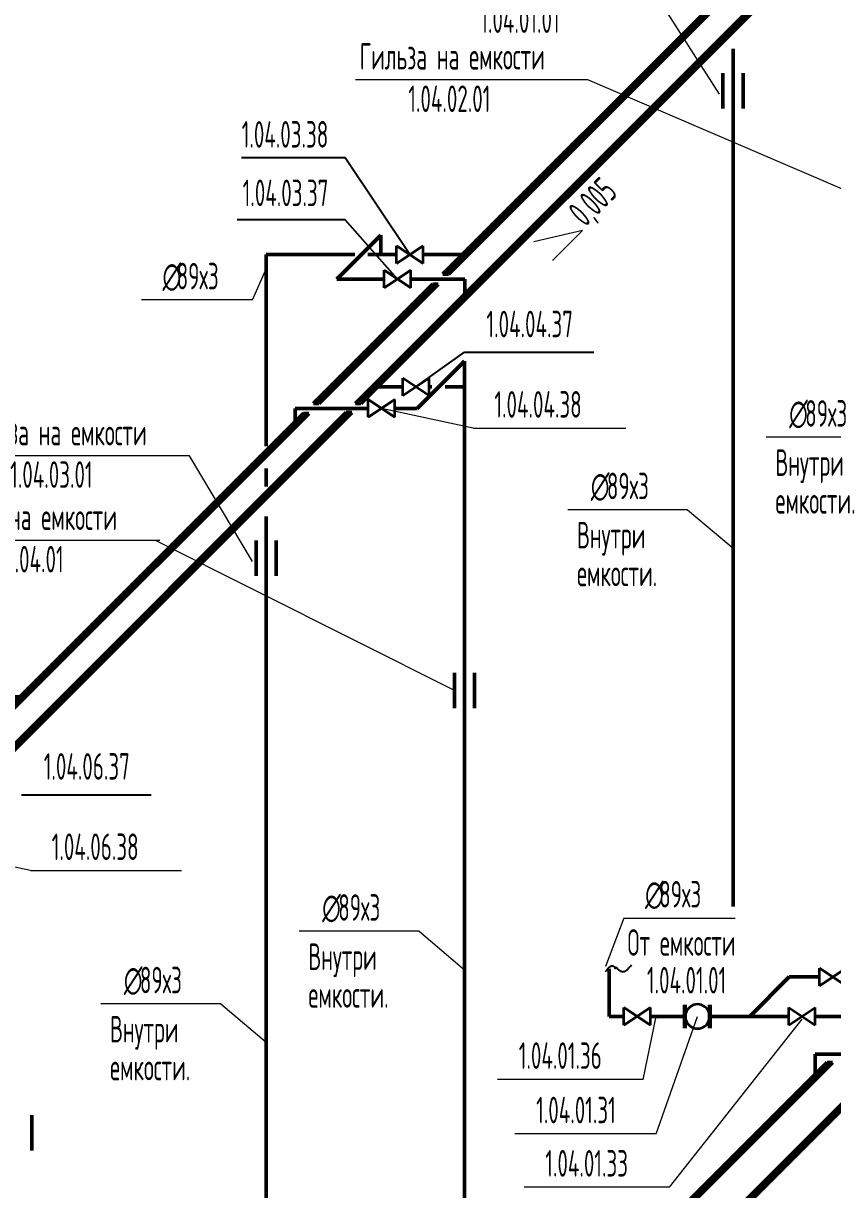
# Model space of a CAD drawing. Header units: millimetres. Extents: x -2281 to 17340, y -2563 to 4166.
# Drawn here: x 5515.4 to 5591.7, y 199.2 to 309.2 of the extents above; entities that cross this region are included whole.
import ezdxf

# ---------------------------------------------------------------- set-up
doc = ezdxf.new("R2010")
doc.units = ezdxf.units.MM
for name, pattern in [('K5LT32775', [0]), ('K5LT32777', [0]), ('K5LT32782', [0]), ('K5LT32788', [0]), ('K5LT32789', [0]), ('K5LT32826', [0]), ('K5LT32832', [0]), ('K5LT_THIN', [0])]:
    doc.linetypes.add(name, pattern=pattern)
doc.layers.add('Системный слой', color=7, linetype='Continuous')
doc.styles.add('KTEXTSTYLE', font='GOST_AU.SHX', dxfattribs={"width": 0.96, "height": 5})

# ---------------------------------------------------------------- blocks, each defined once
blk = doc.blocks.new('U1140')
at = {"layer": 'Системный слой', "color": 151, "linetype": 'K5LT32789', "lineweight": 35, "true_color": 0x7fbfff}
for p, q in [((5549.42, 284.27), (5549.42, 285.93)), ((5551.92, 285.93), (5549.42, 284.27)), ((5551.92, 284.27), (5549.42, 285.93)), ((5551.92, 284.27), (5551.92, 285.93))]:
    blk.add_line(p, q, dxfattribs=at)
blk = doc.blocks.new('U1141')
at = {"layer": 'Системный слой', "color": 5, "linetype": 'K5LT32832', "lineweight": 35, "true_color": 0x0000ff}
for p, q in [((5553.08, 288.25), (5550.58, 286.58)), ((5553.08, 286.58), (5550.58, 288.25)), ((5550.58, 286.58), (5550.58, 288.25)), ((5553.08, 286.58), (5553.08, 288.25))]:
    blk.add_line(p, q, dxfattribs=at)
blk = doc.blocks.new('U1142')
at = {"layer": 'Системный слой', "color": 151, "linetype": 'K5LT32789', "lineweight": 35, "true_color": 0x7fbfff}
for p, q in [((5553.66, 275.76), (5551.16, 274.09)), ((5553.66, 274.09), (5551.16, 275.76)), ((5551.16, 274.09), (5551.16, 275.76)), ((5553.66, 274.09), (5553.66, 275.76))]:
    blk.add_line(p, q, dxfattribs=at)
blk = doc.blocks.new('U1143')
at = {"layer": 'Системный слой', "color": 5, "linetype": 'K5LT32832', "lineweight": 35, "true_color": 0x0000ff}
for p, q in [((5550.4, 273.74), (5547.9, 272.07)), ((5550.4, 272.07), (5547.9, 273.74)), ((5547.9, 272.07), (5547.9, 273.74)), ((5550.4, 272.07), (5550.4, 273.74))]:
    blk.add_line(p, q, dxfattribs=at)
blk = doc.blocks.new('U1152')
at = {"layer": 'Системный слой', "color": 151, "linetype": 'K5LT32789', "lineweight": 35, "true_color": 0x7fbfff}
for p, q in [((5590.46, 218.45), (5590.46, 220.12)), ((5592.96, 220.12), (5590.46, 218.45)), ((5592.96, 218.45), (5590.46, 220.12)), ((5592.96, 218.45), (5592.96, 220.12))]:
    blk.add_line(p, q, dxfattribs=at)
blk = doc.blocks.new('U1151')
at = {"layer": 'Системный слой', "color": 151, "linetype": 'K5LT32788', "lineweight": 50, "true_color": 0x7fbfff}
for p, q in [((5583.88, 215.55), (5587.61, 219.28)), ((5587.61, 219.28), (5590.46, 219.28)), ((5592.96, 219.28), (5596.86, 219.28)), ((5596.86, 219.28), (5596.86, 216.38))]:
    blk.add_line(p, q, dxfattribs=at)
at = {"layer": 'Системный слой'}
blk.add_blockref('U1152', (0, 0), dxfattribs=at)
blk = doc.blocks.new('U1373')
at = {"layer": 'Системный слой', "color": 7, "linetype": 'K5LT_THIN', "lineweight": 13}
for q in [(5507.41, 231.18), (5530.31, 229.31)]:
    blk.add_line((5516.06, 229.31), q, dxfattribs=at)
at = {"layer": 'Системный слой', "color": 7, "insert": (5518.06, 232.81), "char_height": 2.5, "attachment_point": 1, "style": 'KTEXTSTYLE'}
blk.add_mtext('\\H3.5;\\W0.965;\\Q15;\\Q0;\\W0.715;\\H2.50;{\\c255;1.04.06.38}', dxfattribs=at)
blk = doc.blocks.new('T44')
at = {"layer": 'Системный слой', "color": 7, "char_height": 2.5, "attachment_point": 1, "style": 'KTEXTSTYLE'}
for s, insert in [('\\H3.5;\\W0.965;\\Q15;\\Q0;\\W0.715;\\H2.50;Гильза на емкости', (5509.56, 271.91)), ('\\H3.5;\\W0.965;\\Q15;\\Q0;\\W0.715;\\H2.50;     1.04.03.01', (5509.56, 267.91))]:
    blk.add_mtext(s, dxfattribs=dict(at, insert=insert))
blk = doc.blocks.new('T45')
at = {"layer": 'Системный слой', "color": 7, "char_height": 2.5, "attachment_point": 1, "style": 'KTEXTSTYLE'}
for s, insert in [('\\H3.5;\\W0.965;\\Q15;\\Q0;\\W0.715;\\H2.50;Гильза на емкости', (5506.76, 263.93)), ('\\H3.5;\\W0.965;\\Q15;\\Q0;\\W0.715;\\H2.50;     1.04.04.01', (5506.76, 259.93))]:
    blk.add_mtext(s, dxfattribs=dict(at, insert=insert))
blk = doc.blocks.new('U1421')
at = {"layer": 'Системный слой', "color": 7, "linetype": 'K5LT_THIN', "lineweight": 13}
for q in [(5538.22, 285.9), (5526.51, 283.13)]:
    blk.add_line((5536.99, 283.13), q, dxfattribs=at)
at = {"layer": 'Системный слой', "color": 7, "char_height": 2.5, "attachment_point": 1, "style": 'KTEXTSTYLE'}
for s, insert in [('\\H3.5;\\W0.965;\\Q15;\\Q0;\\W0.715;\\H2.50;∅', (5528.51, 286.63)), ('\\H3.5;\\W0.965;\\Q15;\\Q0;\\W0.715;\\H2.50;89х3', (5529.84, 286.63))]:
    blk.add_mtext(s, dxfattribs=dict(at, insert=insert))
blk = doc.blocks.new('U1422')
at = {"layer": 'Системный слой', "color": 7, "linetype": 'K5LT_THIN', "lineweight": 13}
for q in [(5549.15, 272.9), (5572.19, 271.03)]:
    blk.add_line((5557.8, 271.03), q, dxfattribs=at)
at = {"layer": 'Системный слой', "color": 7, "insert": (5559.8, 274.53), "char_height": 2.5, "attachment_point": 1, "style": 'KTEXTSTYLE'}
blk.add_mtext('\\H3.5;\\W0.965;\\Q15;\\Q0;\\W0.715;\\H2.50;{\\c255;1.04.04.38}', dxfattribs=at)
blk = doc.blocks.new('T46')
at = {"layer": 'Системный слой', "color": 7, "char_height": 2.5, "attachment_point": 1, "style": 'KTEXTSTYLE'}
for s, insert in [('\\H3.5;\\W0.965;\\Q15;\\Q0;\\W0.715;\\H2.50;Гильза на емкости', (5553.89, 314.82)), ('\\H3.5;\\W0.965;\\Q15;\\Q0;\\W0.715;\\H2.50;     1.04.01.01', (5553.89, 310.82))]:
    blk.add_mtext(s, dxfattribs=dict(at, insert=insert))
blk = doc.blocks.new('T47')
at = {"layer": 'Системный слой', "color": 7, "char_height": 2.5, "attachment_point": 1, "style": 'KTEXTSTYLE'}
for s, insert in [('\\H3.5;\\W0.965;\\Q15;\\Q0;\\W0.715;\\H2.50;Гильза на емкости', (5547.1, 307.36)), ('\\H3.5;\\W0.965;\\Q15;\\Q0;\\W0.715;\\H2.50;     1.04.02.01', (5547.1, 303.36))]:
    blk.add_mtext(s, dxfattribs=dict(at, insert=insert))
blk = doc.blocks.new('T50')
at = {"layer": 'Системный слой', "color": 7, "char_height": 2.5, "attachment_point": 1, "style": 'KTEXTSTYLE'}
for s, insert in [('\\H3.5;\\W0.965;\\Q15;\\Q0;\\W0.715;\\H2.50;Внутри ', (5523.56, 215.6)), ('\\H3.5;\\W0.965;\\Q15;\\Q0;\\W0.715;\\H2.50;емкости.', (5523.56, 212.03))]:
    blk.add_mtext(s, dxfattribs=dict(at, insert=insert))
blk = doc.blocks.new('T51')
at = {"layer": 'Системный слой', "color": 7, "char_height": 2.5, "attachment_point": 1, "style": 'KTEXTSTYLE'}
for s, insert in [('\\H3.5;\\W0.965;\\Q15;\\Q0;\\W0.715;\\H2.50;Внутри ', (5542.26, 222.44)), ('\\H3.5;\\W0.965;\\Q15;\\Q0;\\W0.715;\\H2.50;емкости.', (5542.26, 218.87))]:
    blk.add_mtext(s, dxfattribs=dict(at, insert=insert))
blk = doc.blocks.new('T54')
at = {"layer": 'Системный слой', "color": 7, "char_height": 2.5, "attachment_point": 1, "style": 'KTEXTSTYLE'}
for s, insert in [('\\H3.5;\\W0.965;\\Q15;\\Q0;\\W0.715;\\H2.50;Внутри ', (5567.59, 262.2)), ('\\H3.5;\\W0.965;\\Q15;\\Q0;\\W0.715;\\H2.50;емкости.', (5567.59, 258.63))]:
    blk.add_mtext(s, dxfattribs=dict(at, insert=insert))
blk = doc.blocks.new('T55')
at = {"layer": 'Системный слой', "color": 7, "char_height": 2.5, "attachment_point": 1, "style": 'KTEXTSTYLE'}
for s, insert in [('\\H3.5;\\W0.965;\\Q15;\\Q0;\\W0.715;\\H2.50;Внутри ', (5586.3, 269.04)), ('\\H3.5;\\W0.965;\\Q15;\\Q0;\\W0.715;\\H2.50;емкости.', (5586.3, 265.47))]:
    blk.add_mtext(s, dxfattribs=dict(at, insert=insert))
blk = doc.blocks.new('U1427')
at = {"layer": 'Системный слой', "color": 7, "linetype": 'K5LT_THIN', "lineweight": 13}
for q in [(5570.28, 220.28), (5582.5, 224.83)]:
    blk.add_line((5572.01, 224.83), q, dxfattribs=at)
at = {"layer": 'Системный слой', "color": 7, "char_height": 2.5, "attachment_point": 1, "style": 'KTEXTSTYLE'}
for s, insert in [('\\H3.5;\\W0.965;\\Q15;\\Q0;\\W0.715;\\H2.50;∅', (5574.01, 228.33)), ('\\H3.5;\\W0.965;\\Q15;\\Q0;\\W0.715;\\H2.50;89х3', (5575.34, 228.33))]:
    blk.add_mtext(s, dxfattribs=dict(at, insert=insert))
blk = doc.blocks.new('T57')
at = {"layer": 'Системный слой', "color": 7, "char_height": 2.5, "attachment_point": 1, "style": 'KTEXTSTYLE'}
for s, insert in [('\\H3.5;\\W0.965;\\Q15;\\Q0;\\W0.715;\\H2.50;От емкости', (5572.35, 223.78)), ('\\H3.5;\\W0.965;\\Q15;\\Q0;\\W0.715;\\H2.50;  1.04.01.01', (5572.35, 220.22))]:
    blk.add_mtext(s, dxfattribs=dict(at, insert=insert))
blk = doc.blocks.new('U1430')
at = {"layer": 'Системный слой', "color": 7, "linetype": 'K5LT_THIN', "lineweight": 13}
for q in [(5575.07, 215.55), (5560.1, 209.61)]:
    blk.add_line((5573.82, 209.61), q, dxfattribs=at)
at = {"layer": 'Системный слой', "color": 7, "insert": (5562.1, 213.11), "char_height": 2.5, "attachment_point": 1, "style": 'KTEXTSTYLE'}
blk.add_mtext('\\H3.5;\\W0.965;\\Q15;\\Q0;\\W0.715;\\H2.50;1.04.01.36', dxfattribs=at)
blk = doc.blocks.new('U1432')
at = {"layer": 'Системный слой', "color": 7, "linetype": 'K5LT_THIN', "lineweight": 13}
for q in [(5578.96, 215.56), (5561.74, 204.48)]:
    blk.add_line((5575.07, 204.48), q, dxfattribs=at)
at = {"layer": 'Системный слой', "color": 7, "insert": (5563.74, 207.98), "char_height": 2.5, "attachment_point": 1, "style": 'KTEXTSTYLE'}
blk.add_mtext('\\H3.5;\\W0.965;\\Q15;\\Q0;\\W0.715;\\H2.50;1.04.01.31', dxfattribs=at)
blk = doc.blocks.new('U1433')
at = {"layer": 'Системный слой', "color": 7, "linetype": 'K5LT_THIN', "lineweight": 13}
for q in [(5588.82, 215.29), (5562.6, 199.45)]:
    blk.add_line((5576.32, 199.45), q, dxfattribs=at)
at = {"layer": 'Системный слой', "color": 7, "insert": (5564.6, 202.95), "char_height": 2.5, "attachment_point": 1, "style": 'KTEXTSTYLE'}
blk.add_mtext('\\H3.5;\\W0.965;\\Q15;\\Q0;\\W0.715;\\H2.50;1.04.01.33', dxfattribs=at)
blk = doc.blocks.new('T64')
at = {"layer": 'Системный слой', "color": 7, "linetype": 'K5LT_THIN', "lineweight": 13}
for p, q in [((5568.1, 289.67), (5563.51, 288.6)), ((5565.28, 286.84), (5568.1, 289.67))]:
    blk.add_line(p, q, dxfattribs=at)
at = {"layer": 'Системный слой', "color": 7, "insert": (5566.59, 291.69), "char_height": 2.5, "attachment_point": 1, "rotation": 45.0481, "style": 'KTEXTSTYLE'}
blk.add_mtext('\\H3.5;\\W0.965;\\Q15;\\Q0;\\W0.715;\\H2.50;0,005', dxfattribs=at)

msp = doc.modelspace()

# ---------------------------------------------------------------- hatches: boundary and pattern name
at = {"layer": 'Системный слой', "true_color": 0x99ccff}
for points in [[(5579.21094, 305.3741), (5590.34858, 316.51184), (5589.82982, 316.51161), (5579.00856, 305.69026)], [(5574.9787, 301.14182), (5579.21094, 305.3741), (5579.00856, 305.69026), (5574.61586, 301.29752)], [(5557.00332, 283.1663), (5574.9787, 301.14182), (5574.61586, 301.29752), (5557.00332, 283.68484)], [(5557.00332, 283.68484), (5546.69779, 273.37922), (5547.21655, 273.37944), (5557.00332, 283.1663)], [(5515.25834, 241.42096), (5532.1352, 258.29796), (5531.79004, 258.47135), (5515.25834, 241.93951)], [(5590.05693, 210.10107), (5557.39967, 177.47268), (5557.93802, 177.47268), (5591.68803, 211.20964), (5591.16648, 211.20964)]]:
    msp.add_hatch(color=151, dxfattribs=at).paths.add_polyline_path(points)
at = {"layer": 'Системный слой', "true_color": 0x0000ff}
h = msp.add_hatch(color=5, dxfattribs=at)
h.paths.add_polyline_path([(5577.46776, 308.0974), (5571.85227, 302.48343), (5572.21467, 302.32792), (5577.66987, 307.78165)])
h.paths.add_polyline_path([(5577.66987, 307.78165), (5582.30072, 312.41123), (5582.30072, 312.92904), (5577.46776, 308.0974)])
h.paths.add_polyline_path([(5582.30072, 312.41123), (5585.0376, 315.14737), (5585.0376, 315.66518), (5582.30072, 312.92904)])
h = msp.add_hatch(color=5, dxfattribs=at)
h.paths.add_polyline_path([(5571.85227, 302.48343), (5556.78141, 287.41665), (5557.29936, 287.41665), (5572.21467, 302.32792)])
h.paths.add_polyline_path([(5555.45969, 285.57749), (5557.29936, 287.41665), (5556.78141, 287.41665), (5554.94191, 285.57765)])
for points in [[(5553.98994, 284.62594), (5542.74056, 273.37961), (5543.25834, 273.37944), (5554.50772, 284.62577)], [(5542.30636, 272.42773), (5541.78859, 272.4279), (5541.71804, 272.35737), (5542.23582, 272.35721)], [(5591.95264, 206.69559), (5557.11481, 171.85627), (5557.63637, 171.85627), (5594.17455, 208.39601), (5593.65299, 208.39601)]]:
    msp.add_hatch(color=5, dxfattribs=at).paths.add_polyline_path(points)
h = msp.add_hatch(color=5, dxfattribs=at)
h.paths.add_polyline_path([(5533.56779, 264.20933), (5529.15321, 259.79595), (5529.49794, 259.62277), (5533.76099, 263.88467)])
h.paths.add_polyline_path([(5541.00392, 271.64344), (5533.56779, 264.20933), (5533.76099, 263.88467), (5541.00392, 271.12564)])
h.paths.add_polyline_path([(5541.00392, 271.12564), (5542.23582, 272.35721), (5541.71804, 272.35737), (5541.00392, 271.64344)])
at = {"layer": 'Системный слой', "true_color": 0x99ccff}
h = msp.add_hatch(color=151, dxfattribs=at)
h.paths.add_polyline_path([(5535.04525, 261.72658), (5531.79004, 258.47135), (5532.1352, 258.29796), (5535.2387, 261.40149)])
h.paths.add_polyline_path([(5545.82864, 272.51007), (5535.04525, 261.72658), (5535.2387, 261.40149), (5546.34718, 272.51007)])
at = {"layer": 'Системный слой', "true_color": 0x0000ff}
h = msp.add_hatch(color=5, dxfattribs=at)
h.paths.add_polyline_path([(5515.0473, 245.69386), (5512.99855, 243.64567), (5513.51633, 243.6455), (5515.56525, 245.69386)])
h.paths.add_polyline_path([(5529.15321, 259.79595), (5515.0473, 245.69386), (5515.56525, 245.69386), (5529.49794, 259.62277)])

# ---------------------------------------------------------------- linework, layer by layer
at = {"layer": 'Системный слой', "color": 151, "linetype": 'K5LT32788', "lineweight": 50, "true_color": 0x7fbfff}
for p, q in [((5589.82982, 316.51161), (5546.69779, 273.37922)), ((5590.34858, 316.51184), (5547.21655, 273.37944)), ((5549.08502, 289.24999), (5544.93666, 285.10163)), ((5549.08502, 287.41665), (5549.08502, 289.24999)), ((5538.26704, 287.41665), (5546.6324, 287.41665)), ((5547.87097, 287.41665), (5549.08502, 287.41665)), ((5544.93666, 285.10163), (5549.42231, 285.10163)), ((5551.92231, 285.10163), (5557.00332, 285.10163)), ((5557.00332, 285.10163), (5557.00332, 283.12879)), ((5551.15605, 274.92469), (5548.8118, 274.92589)), ((5553.90587, 274.92589), (5553.65605, 274.92589)), ((5556.97013, 274.92589), (5555.14444, 274.92589)), ((5541.00392, 272.90359), (5541.00392, 271.03414)), ((5546.69779, 273.37922), (5547.21655, 273.37944)), ((5545.82864, 272.51007), (5504.97517, 231.65625)), ((5546.34718, 272.51007), (5505.49354, 231.65608)), ((5545.82864, 272.51007), (5546.34718, 272.51007)), ((5538.26704, 267.22687), (5538.26704, 265.52687)), ((5591.16648, 211.20964), (5557.39967, 177.47268)), ((5591.68803, 211.20964), (5557.93802, 177.47268)), ((5590.05693, 212.00484), (5590.05693, 209.61173)), ((5598.96354, 212.00484), (5590.05693, 212.00484)), ((5591.16648, 211.20964), (5591.68803, 211.20964))]:
    msp.add_line(p, q, dxfattribs=at)
at = {"layer": 'Системный слой', "color": 5, "linetype": 'K5LT32775', "lineweight": 50, "true_color": 0x0000ff}
for p, q in [((5585.88466, 316.51201), (5554.94191, 285.57765)), ((5586.40244, 316.51184), (5555.45969, 285.57749)), ((5549.08502, 287.41665), (5550.57659, 287.41665)), ((5553.07659, 287.41665), (5557.38643, 287.41665)), ((5554.94191, 285.57765), (5555.45969, 285.57749)), ((5553.98994, 284.62594), (5542.74056, 273.37961)), ((5554.50772, 284.62577), (5543.25834, 273.37944)), ((5553.98994, 284.62594), (5554.50772, 284.62577)), ((5556.97013, 277.34998), (5552.52374, 272.90359)), ((5556.97013, 274.92589), (5556.97013, 277.34998)), ((5547.90343, 272.90359), (5541.00392, 272.90359)), ((5542.74056, 273.37961), (5543.25834, 273.37944)), ((5552.52374, 272.90359), (5550.40343, 272.90359)), ((5541.78859, 272.4279), (5512.99855, 243.64567)), ((5542.30636, 272.42773), (5513.51633, 243.6455)), ((5541.71804, 272.35737), (5542.23582, 272.35721)), ((5541.78859, 272.4279), (5542.30636, 272.42773)), ((5511.33161, 245.69386), (5515.64145, 245.69386)), ((5570.61297, 220.05474), (5570.61297, 215.55474)), ((5572.0144, 215.55474), (5570.61297, 215.55474)), ((5577.70918, 215.55474), (5574.5144, 215.55474)), ((5587.55693, 215.55475), (5580.20918, 215.55474)), ((5598.41127, 215.55475), (5590.05693, 215.55475)), ((5593.65299, 208.39601), (5557.11481, 171.85627)), ((5594.17455, 208.39601), (5557.63637, 171.85627))]:
    msp.add_line(p, q, dxfattribs=at)
at = {"layer": 'Системный слой', "color": 7, "linetype": 'K5LT32782', "lineweight": 0}
for p, q in [((5581.02847, 302.53464), (5575.39318, 311.33844)), ((5568.60097, 303.87862), (5546.7017, 303.87862)), ((5600.08101, 290.36997), (5568.60097, 303.87862)), ((5531.0595, 268.42431), (5509.16023, 268.42431)), ((5536.99479, 258.45052), (5531.0595, 268.42431)), ((5528.25812, 260.44621), (5506.35884, 260.44621)), ((5556.04733, 246.28586), (5527.85874, 260.44621))]:
    msp.add_line(p, q, dxfattribs=at)
at = {"layer": 'Системный слой', "color": 150, "linetype": 'K5LT32826', "lineweight": 50, "true_color": 0x007fff}
for p, q in [((5582.30072, 225.91612), (5582.30072, 306.80659)), ((5581.35655, 304.53033), (5581.35655, 301.19699)), ((5583.24488, 304.53033), (5583.24488, 301.19699)), ((5538.26704, 269.34999), (5538.26704, 287.41666)), ((5556.97013, 170.01622), (5556.97013, 274.92589)), ((5538.26704, 181.83201), (5538.26704, 262.72247)), ((5537.32287, 260.44621), (5537.32287, 257.11288)), ((5539.2112, 260.44621), (5539.2112, 257.11288)), ((5556.04733, 247.95252), (5556.04733, 244.61919)), ((5557.93565, 247.95252), (5557.93565, 244.61919)), ((5516.19067, 206.22973), (5516.19067, 202.8964))]:
    msp.add_line(p, q, dxfattribs=at)
at = {"layer": 'Системный слой', "color": 7, "linetype": 'K5LT32777', "lineweight": 25}
for p, q in [((5545.7147, 296.54335), (5535.95936, 296.54335)), ((5551.82659, 287.41665), (5545.7147, 296.54335)), ((5545.7147, 290.69265), (5535.54803, 290.69265)), ((5550.67231, 285.10163), (5545.7147, 290.69265)), ((5552.40605, 274.92589), (5556.97013, 278.19304)), ((5556.97013, 278.19304), (5557.80346, 278.19304)), ((5557.80346, 278.19304), (5569.17378, 278.19304)), ((5515.22514, 236.47025), (5516.05848, 236.47025)), ((5516.05848, 236.47025), (5527.42879, 236.47025))]:
    msp.add_line(p, q, dxfattribs=at)
at = {"layer": 'Системный слой', "color": 7, "linetype": 'K5LT_THIN', "lineweight": 13}
for p, q in [((5596.72753, 270.17909), (5585.42753, 270.17909)), ((5578.02444, 263.3367), (5566.72444, 263.3367)), ((5578.02444, 263.3367), (5582.30072, 259.71278)), ((5552.69385, 223.58219), (5541.39385, 223.58219)), ((5552.69385, 223.58219), (5556.97013, 219.95827)), ((5533.99076, 216.7398), (5522.69076, 216.7398)), ((5533.99076, 216.7398), (5538.26704, 213.11588))]:
    msp.add_line(p, q, dxfattribs=at)
at = {"layer": 'Системный слой', "color": 5, "linetype": 'K5LT32832', "lineweight": 35, "true_color": 0x0000ff}
for p, q in [((5572.0144, 216.38807), (5574.5144, 214.72141)), ((5572.0144, 214.72141), (5572.0144, 216.38807)), ((5572.0144, 214.72141), (5574.5144, 216.38807)), ((5574.5144, 214.72141), (5574.5144, 216.38807)), ((5577.70984, 214.4527), (5577.70852, 216.65858)), ((5577.8569, 214.45279), (5577.85558, 216.65867)), ((5580.06278, 214.45411), (5580.06146, 216.65999)), ((5580.20984, 214.4542), (5580.20852, 216.66008)), ((5587.55693, 216.38898), (5590.05693, 214.72231)), ((5587.55693, 214.72231), (5587.55693, 216.38898)), ((5587.55693, 214.72231), (5590.05693, 216.38898)), ((5590.05693, 214.72231), (5590.05693, 216.38898))]:
    msp.add_line(p, q, dxfattribs=at)
for start, end in [(15.8769457, 164.1915552), (195.8769457, 344.1915552)]:
    msp.add_arc((5578.95918, 215.55639), 1.14649, start, end, dxfattribs=at)
at = {"layer": 'Системный слой', "color": 7, "linetype": 'K5LT32777', "lineweight": 25}
msp.add_open_spline([(5570.28638, 219.78454), (5570.38467, 219.9139), (5570.49419, 220.08043), (5570.65704, 220.2248), (5570.71484, 220.26529), (5570.7627, 220.29109), (5570.80517, 220.30769), (5570.8442, 220.31752), (5570.8812, 220.32191), (5570.91809, 220.32147), (5570.95722, 220.31617), (5571.00159, 220.30517), (5571.06249, 220.28104), (5571.15133, 220.25054), (5571.14166, 220.02002), (5571.3178, 220.24493), (5571.4354, 219.96647), (5571.59001, 219.91781), (5571.71177, 219.83898), (5571.80208, 219.80194), (5571.86111, 219.78606), (5571.91095, 219.77974), (5571.95784, 219.77989), (5572.00497, 219.78588), (5572.05423, 219.79828), (5572.1067, 219.81812), (5572.16379, 219.84711), (5572.22757, 219.88803), (5572.3015, 219.94573), (5572.39212, 220.02959), (5572.53499, 220.18317), (5572.64159, 220.31664), (5572.7145, 220.40731)], degree=3, knots=[0, 0, 0, 0, 5.002887203, 5.946942289, 6.614922082, 7.147685052, 7.599224571, 8.000042042, 8.370463688, 8.730867249, 9.120710978, 9.571161867, 10.117735137, 11.123836672, 12.335532631, 13.922284941, 15.896321218, 17.851068637, 19.452414265, 20.242161726, 20.819209331, 21.308444166, 21.76806834, 22.243714161, 22.751878041, 23.311778226, 23.948784081, 24.698528938, 25.616307015, 26.801605929, 28.455177053, 32, 32, 32, 32], dxfattribs=at)

# ---------------------------------------------------------------- block references
at = {"layer": 'Системный слой'}
for name in ['T46', 'T47', 'T64', 'U1141', 'U1421', 'U1140', 'U1142', 'U1422', 'U1143', 'T44', 'T55', 'T45', 'T54', 'U1373', 'U1427', 'T57', 'T51', 'U1151', 'T50', 'U1430', 'U1432', 'U1433']:
    msp.add_blockref(name, (0, 0), dxfattribs=at)

# ---------------------------------------------------------------- texts
at = {"layer": 'Системный слой', "color": 7, "char_height": 2.5, "attachment_point": 1, "style": 'KTEXTSTYLE'}
for s, insert in [('\\H3.5;\\W0.965;\\Q15;\\Q0;\\W0.715;\\H2.50;{\\c255;1.04.03.38}', (5535.97531, 299.9973)), ('\\H3.5;\\W0.965;\\Q15;\\Q0;\\W0.715;\\H2.50;1.04.03.37', (5536.06385, 294.48001)), ('\\H3.5;\\W0.965;\\Q15;\\Q0;\\W0.715;\\H2.50;1.04.04.37', (5559.05346, 282.1097)), ('\\H3.5;\\W0.965;\\Q15;\\Q0;\\W0.715;\\H2.50;∅', (5587.59877, 273.67909)), ('\\H3.5;\\W0.965;\\Q15;\\Q0;\\W0.715;\\H2.50;89х3', (5589.10969, 273.67909)), ('\\H3.5;\\W0.965;\\Q15;\\Q0;\\W0.715;\\H2.50;∅', (5568.89567, 266.8367)), ('\\H3.5;\\W0.965;\\Q15;\\Q0;\\W0.715;\\H2.50;89х3', (5570.4066, 266.8367)), ('\\H3.5;\\W0.965;\\Q15;\\Q0;\\W0.715;\\H2.50;1.04.06.37', (5517.30848, 240.38691)), ('\\H3.5;\\W0.965;\\Q15;\\Q0;\\W0.715;\\H2.50;∅', (5543.56509, 227.08219)), ('\\H3.5;\\W0.965;\\Q15;\\Q0;\\W0.715;\\H2.50;89х3', (5545.07601, 227.08219)), ('\\H3.5;\\W0.965;\\Q15;\\Q0;\\W0.715;\\H2.50;∅', (5524.86199, 220.2398)), ('\\H3.5;\\W0.965;\\Q15;\\Q0;\\W0.715;\\H2.50;89х3', (5526.37292, 220.2398))]:
    msp.add_mtext(s, dxfattribs=dict(at, insert=insert))

doc.saveas('drawing.dxf')
